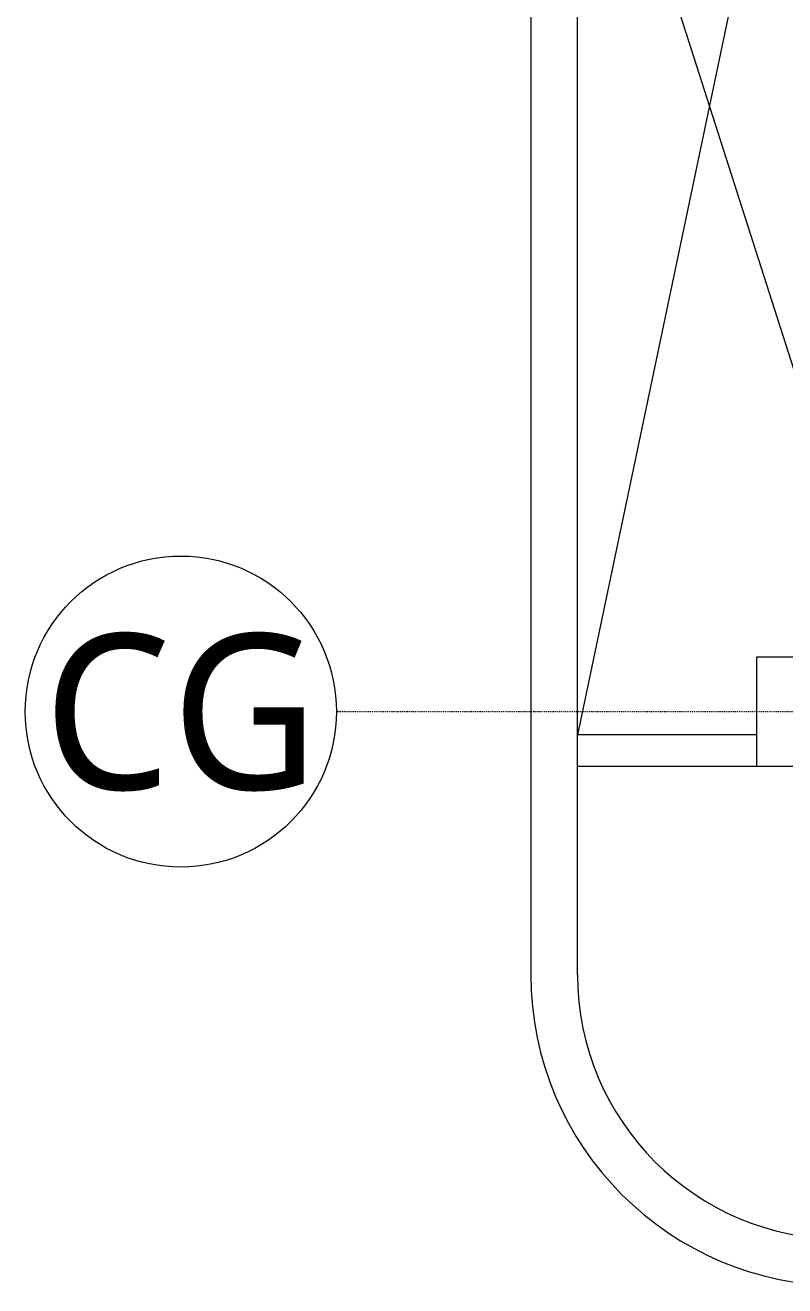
# Model space of a CAD drawing. Extents: x -177831 to -125285, y 4933 to 73531.
# Drawn here: x -177831 to -172949, y 4933 to 13038 of the extents above; entities that cross this region are included whole.
import ezdxf
from ezdxf.enums import TextEntityAlignment as Align

# ---------------------------------------------------------------- set-up
doc = ezdxf.new("R2010")
doc.units = 0
doc.header["$LTSCALE"] = 15
doc.linetypes.add('CUP- L30$0$JJP_三點線', pattern=[0.9, 0.3, -0.15, 0, -0.15, 0, -0.15, 0, -0.15])
for name, color, linetype in [('CUP- L30$0$A-OBJE-2D.Newcub', 252, 'Continuous'), ('CUP- L30$0$A-WALL-EX.Newcub', 252, 'Continuous'), ('CUP- L30$0$A-WALL-IN.Newcub', 252, 'Continuous'), ('CUP- L30$0$S-COL.Newcub', 252, 'Continuous'), ('CUP- L30$0$S-GRID.Newcub', 252, 'Continuous')]:
    doc.layers.add(name, color=color, linetype=linetype)
doc.styles.add('CUP- L30$0$Standard', font='', dxfattribs={"width": 0.8})
doc.styles.get('CUP- L30$0$Standard').set_extended_font_data('Microsoft JhengHei')

# ---------------------------------------------------------------- blocks, each defined once
blk = doc.blocks.new('CUP- L30')
at = {"layer": 'CUP- L30$0$A-OBJE-2D.Newcub', "lineweight": 0}
for p, q in [((-172331.5, 17774.6), (-174281.4, 8474.6)), ((-172331.5, 9074.6), (-174070.5, 14513.5))]:
    blk.add_line(p, q, dxfattribs=at)
at = {"layer": 'CUP- L30$0$A-WALL-EX.Newcub', "lineweight": 0, "flags": 128}
for points in [[(-174581.5, 14122.6), (-174581.4, 6932.7)], [(-174281.4, 6932.7), (-174281.5, 14122.6)]]:
    blk.add_lwpolyline(points, dxfattribs=at)
at = {"layer": 'CUP- L30$0$A-WALL-EX.Newcub', "lineweight": 0}
for radius in [2000, 1700]:
    blk.add_arc((-172581.4, 6932.7), radius, 180.00083, 270, dxfattribs=at)
at = {"layer": 'CUP- L30$0$A-WALL-IN.Newcub', "lineweight": 0, "flags": 128}
for points in [[(-173131.5, 8474.6), (-174281.4, 8474.6)], [(-174281.4, 8274.6), (-174281.4, 8474.6)], [(-174281.4, 8274.6), (-173131.5, 8274.6)]]:
    blk.add_lwpolyline(points, dxfattribs=at)
at = {"layer": 'CUP- L30$0$S-COL.Newcub', "lineweight": 0, "flags": 128}
blk.add_lwpolyline([(-173131.5, 8274.6), (-172431.5, 8274.6), (-172431.5, 8974.6), (-173131.5, 8974.6)], close=True, dxfattribs=at)
at = {"layer": 'CUP- L30$0$S-GRID.Newcub', "linetype": 'CUP- L30$0$JJP_三點線', "lineweight": 0}
for q in [(-175831.5, 8624.6), (-125494.7, 8624.6)]:
    blk.add_line((-175821.5, 8624.6), q, dxfattribs=at)
at = {"layer": 'CUP- L30$0$S-GRID.Newcub', "lineweight": 0}
blk.add_circle((-176831.5, 8624.6), 1000, dxfattribs=at)
at = {"layer": 'CUP- L30$0$S-GRID.Newcub', "linetype": 'CUP- L30$0$JJP_三點線', "lineweight": 0}
blk.add_point((-175821.5, 8624.6), dxfattribs=at)
blk.add_point((-175821.5, 8624.6), dxfattribs=at)
at = {"layer": 'CUP- L30$0$S-GRID.Newcub', "style": 'CUP- L30$0$Standard'}
blk.add_text('CG', height=1000, dxfattribs=at).set_placement((-176831.5, 9124.6), align=Align.TOP_CENTER)

msp = doc.modelspace()

# ---------------------------------------------------------------- block references
msp.add_blockref('CUP- L30', (0, 0))

doc.saveas('drawing.dxf')
